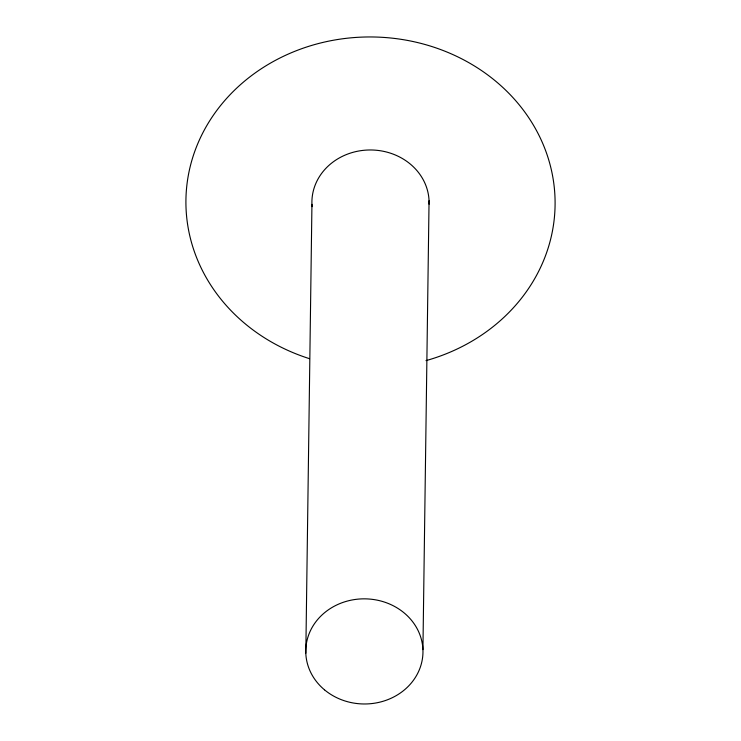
<?xml version="1.0" encoding="UTF-8"?>
<svg xmlns="http://www.w3.org/2000/svg" width="741" height="741" viewBox="0 0 741 741"><rect width="100%" height="100%" fill="white"/><g stroke="black" fill="none" stroke-linecap="round" stroke-linejoin="round"><path stroke-width="1.11" d="M305.811 653.21L311.942 204.349M422.926 649.607L429.058 200.746M309.525 358.681A184.592 165.586 0.8 0 1 223.134 102.434A184.592 165.586 0.8 0 1 521.275 107.417A184.592 165.586 0.8 0 1 426.001 360.626M312.091 206.628A58.604 52.565 0.8 0 1 368.953 149.988A58.604 52.565 0.8 0 1 429.076 204.173M324.502 689.834A58.604 52.565 0.8 0 0 421.499 663.269A58.604 52.565 0.8 0 0 347.103 601.127A58.604 52.565 0.8 0 0 324.502 689.834"/></g></svg>
